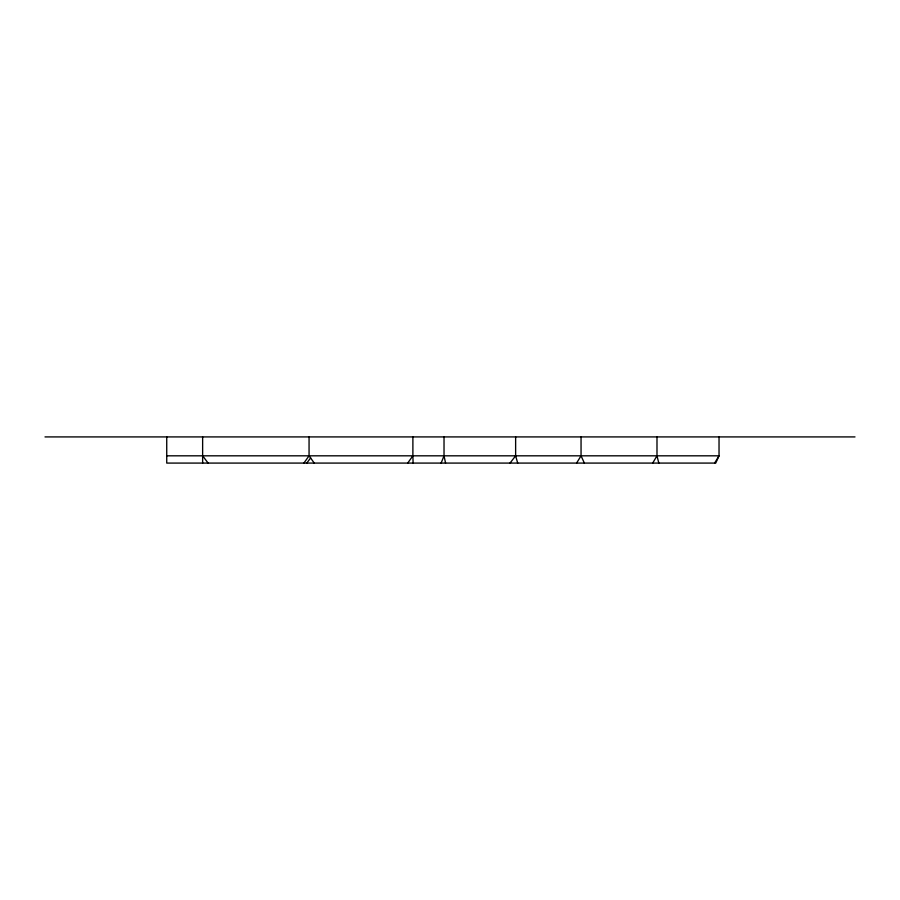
<?xml version="1.0" encoding="UTF-8"?>
<svg xmlns="http://www.w3.org/2000/svg" width="900" height="900" viewBox="0 0 900 900"><rect width="100%" height="100%" fill="white"/><g stroke="black" fill="none" stroke-linecap="round" stroke-linejoin="round"><path stroke-width="1.35" d="M441.124 463.084L444.026 455.816L444.026 436.916M652.702 463.084L656.989 455.816L656.989 436.916M714.634 463.084L719.033 455.816L719.033 436.916M576.585 463.084L581.051 455.816L581.051 436.916M303.896 463.084L309.06 455.816L309.06 436.916M407.7 463.084L412.886 455.816L412.886 436.916M306.754 463.084L310.657 457.897M510.019 463.084L515.632 455.816L515.632 436.916M45 436.916L855 436.916M166.736 455.816L719.033 455.816L715.725 463.084L166.736 463.084L166.736 436.916M202.635 455.816L208.114 463.084M309.06 455.816L314.246 463.084M581.051 455.816L584.359 463.084M515.632 455.816L517.702 463.084M656.989 455.816L658.8 463.084M444.026 455.816L445.579 463.084M412.886 455.816L413.1 463.084M202.635 436.916L202.635 463.084"/></g></svg>
